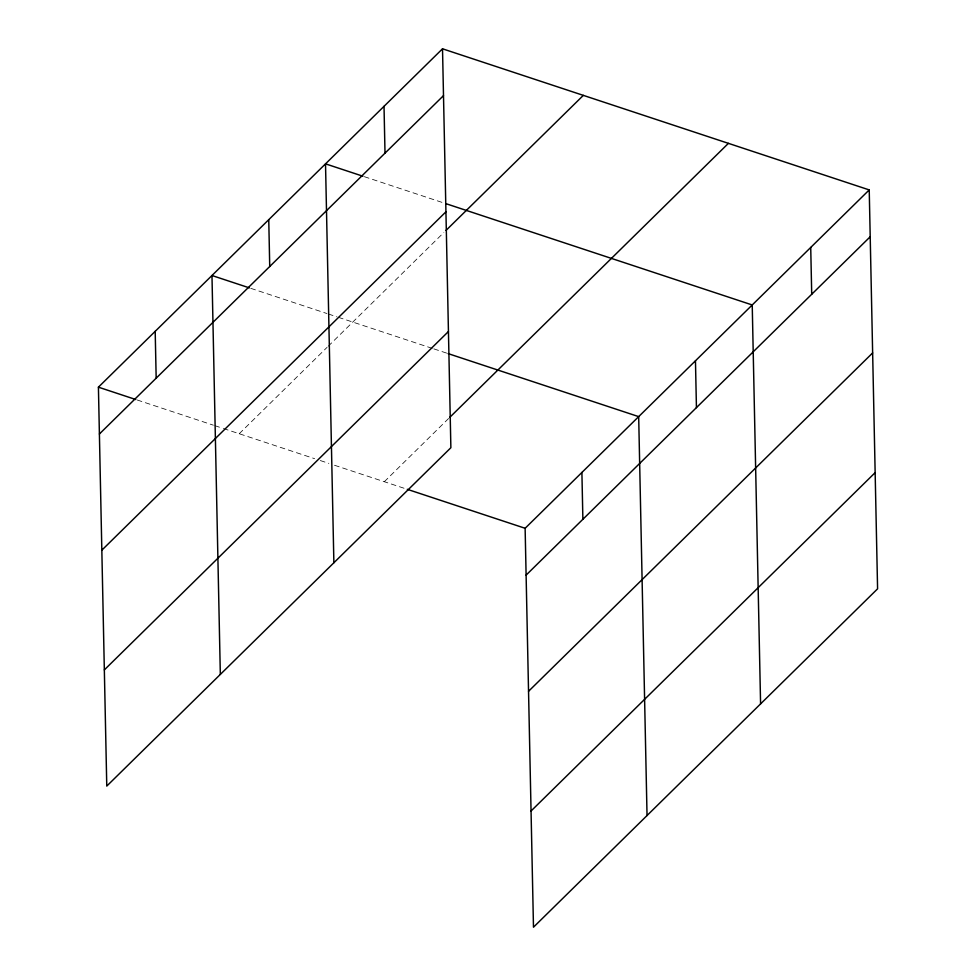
<?xml version="1.0" encoding="UTF-8"?>
<svg xmlns="http://www.w3.org/2000/svg" width="976" height="976" viewBox="0 0 976 976"><rect width="100%" height="100%" fill="white"/><g stroke="black" fill="none" stroke-linecap="round" stroke-linejoin="round"><path stroke-width="0.73" stroke-dasharray="4.88 3.66" d="M239.23 433.734L327.07 347.358M328.143 346.309L443.836 232.532M384.312 481.717L448.582 418.509M364.316 176.68L444.788 203.289M250.771 288.335L326.923 313.528M328.363 314.004L336.976 316.846M338.416 317.322L432.441 348.42M433.856 348.883L446.654 353.117M137.213 400.001L213.366 425.182M214.805 425.658L221.991 428.037M223.431 428.513L314.614 458.671M320.311 460.55L328.839 463.368M334.524 465.259L405.87 488.842"/><path stroke-width="1.46" d="M442.518 48.8L450.875 447.716L106.774 786.083L98.417 387.167L442.518 48.8L869.226 189.917L877.583 588.833L533.482 927.2L525.125 528.284L869.226 189.917M99.393 434.003L443.494 95.636M101.833 550.183L445.934 211.816M445.983 230.434L583.331 95.367M104.334 669.902L448.435 331.523M449.655 417.46L728.413 143.35M526.101 575.12L870.202 236.753M528.541 691.301L872.642 352.934M531.042 811.007L875.143 472.64M362.889 176.205L325.52 163.846L333.877 562.762M446.227 203.764L752.228 304.963L760.585 703.879M249.331 287.859L211.975 275.513L220.332 674.416M448.082 353.593L638.682 416.63L647.039 815.533M98.417 387.167L135.774 399.526M407.297 489.318L525.125 528.284M810.727 247.44L811.715 294.276M695.461 360.791L696.437 407.626M581.903 472.457L582.879 519.293M384.019 106.323L385.008 153.159M268.754 219.673L269.73 266.509M155.196 331.34L156.172 378.176"/></g></svg>
